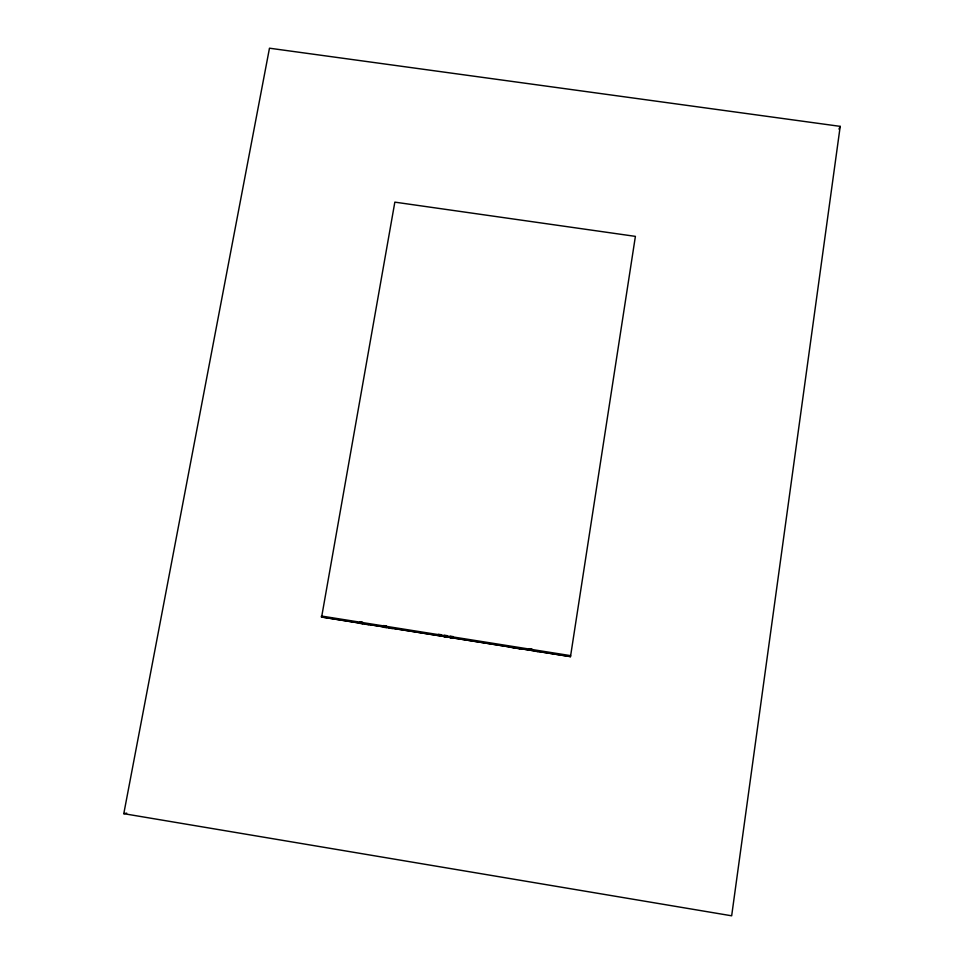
<?xml version="1.0" encoding="UTF-8"?>
<svg xmlns="http://www.w3.org/2000/svg" width="964" height="964" viewBox="0 0 964 964"><rect width="100%" height="100%" fill="white"/><g stroke="black" fill="none" stroke-linecap="round" stroke-linejoin="round"><path stroke-width="1.45" d="M570.495 656.629L635.396 236.373L394.842 202.139L321.627 617.056L570.495 656.629L321.313 616.912L321.47 616.044L570.64 655.641M840.21 126.368L731.664 915.8L123.79 813.676L269.474 48.2L840.21 126.368L838.957 129.104M123.79 813.676L126.73 813.134M359.717 621.768L362.693 622.238M383.491 625.552L386.468 626.022M438.475 634.288L441.44 634.758M444.416 635.228L447.392 635.71M450.357 636.18L453.333 636.65M529.103 648.688L532.08 649.17M359.464 623.286L362.609 623.792M365.404 624.238L368.381 624.708M383.612 627.239L386.576 627.709M389.287 628.034L392.493 628.649M444.163 636.758L447.248 637.361M450.055 637.698L453.176 638.301M510.824 647.35L514.005 647.856M516.752 648.302L519.777 648.893M534.815 651.17L537.779 651.64"/></g></svg>
